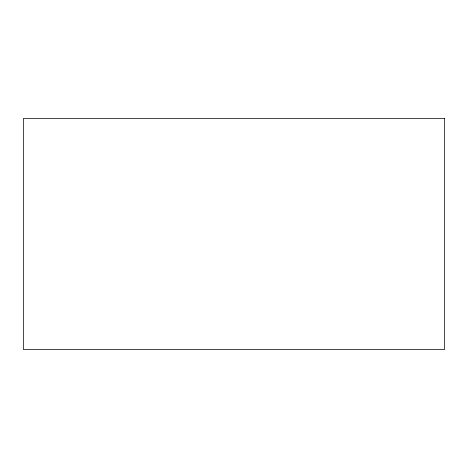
<?xml version="1.0" encoding="UTF-8"?>
<svg xmlns="http://www.w3.org/2000/svg" width="468" height="468" viewBox="0 0 468 468"><rect width="100%" height="100%" fill="white"/><g stroke="black" fill="none" stroke-linecap="round" stroke-linejoin="round"><path stroke-width="0.7" d="M444.6 118.457L23.4 118.457L23.4 349.543L444.6 349.543L444.6 118.457"/></g></svg>
